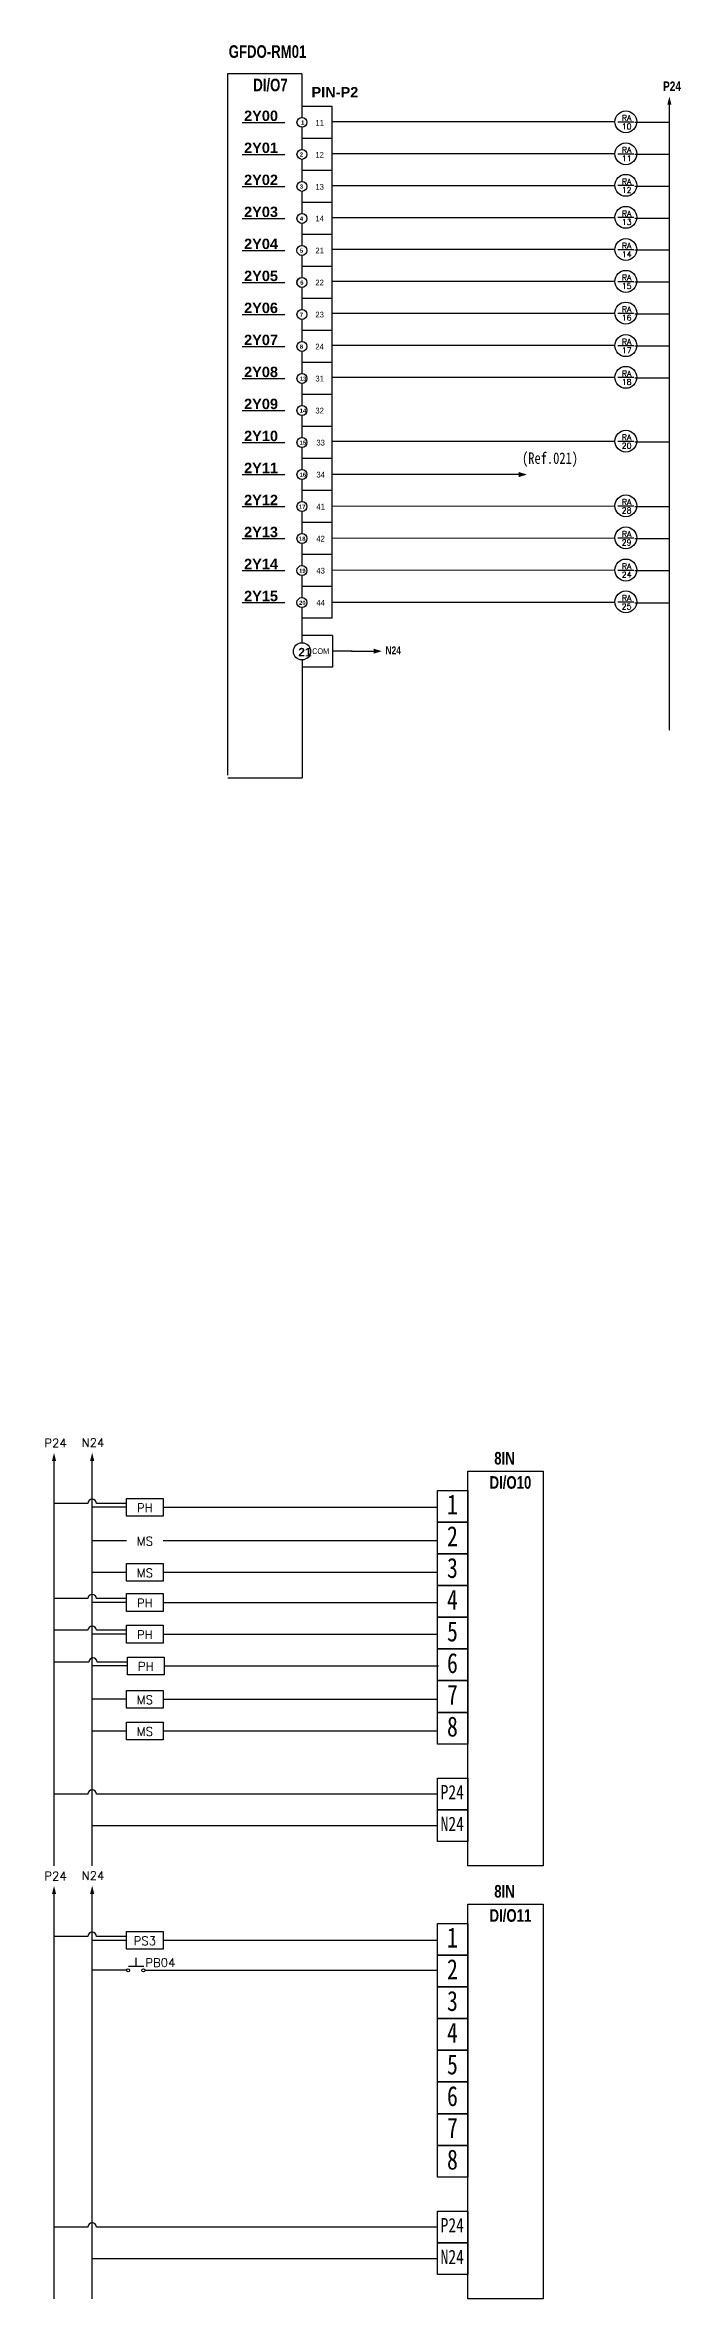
# Model space of a CAD drawing. Header units: millimetres. Extents: x -684 to 5961, y -1281 to 2539.
# Drawn here: x 2919.9 to 3031.2, y -1281.4 to -887.1 of the extents above; entities that cross this region are included whole.
import ezdxf
from ezdxf.enums import TextEntityAlignment as Align

# ---------------------------------------------------------------- set-up
doc = ezdxf.new("R2010")
doc.units = ezdxf.units.MM
doc.header["$LTSCALE"] = 5
doc.header["$MEASUREMENT"] = 0
doc.layers.get('0').update_dxf_attribs({"linetype": 'CONTINUOUS'})
doc.styles.add('DAYUM', font='complex', dxfattribs={"bigfont": 'dayum'})
doc.styles.add('DAYUS', font='romanc.shx', dxfattribs={"height": 25, "bigfont": 'dayus.shx'})
doc.styles.add('ST', font='c2.shx', dxfattribs={"height": 375, "bigfont": 'china.shx'})
doc.styles.get("Standard").update_dxf_attribs({"font": 'arialbd.ttf', "height": 15})
doc.styles.add('標楷體', font='', dxfattribs={"width": 0.8})
doc.styles.get('標楷體').set_extended_font_data('標楷體')

msp = doc.modelspace()

# ---------------------------------------------------------------- linework, layer by layer
for p, q in [((2964.863, -892.151), (2951.863, -892.151)), ((2951.863, -892.151), (2951.863, -991.679)), ((2964.863, -892.151), (2964.863, -899.768)), ((2970.137, -897.895), (2964.863, -897.894)), ((2970.137, -897.895), (2964.863, -897.894)), ((2970.137, -987.384), (2970.137, -897.895)), ((3029.129, -939.881), (3029.129, -897.571)), ((3029.129, -939.881), (3029.129, -897.571)), ((2954.38, -900.641), (2961.857, -900.641)), ((2964.863, -901.515), (2964.863, -905.372)), ((3019.601, -900.545), (2970.137, -900.539)), ((3023.105, -900.596), (3029.129, -900.596)), ((2954.38, -906.241), (2961.857, -906.241)), ((2970.137, -903.495), (2964.863, -903.494)), ((2970.137, -903.495), (2964.863, -903.494)), ((3019.6, -906.145), (2970.136, -906.139)), ((3023.104, -906.196), (3029.128, -906.196)), ((2964.863, -907.119), (2964.863, -910.972)), ((2970.137, -909.095), (2964.863, -909.094)), ((2970.137, -909.095), (2964.863, -909.094)), ((2954.38, -911.841), (2961.857, -911.841)), ((2964.863, -912.719), (2964.863, -916.572)), ((2970.137, -914.646), (2964.863, -914.646)), ((2970.137, -914.646), (2964.863, -914.646)), ((3019.599, -911.745), (2970.137, -911.739)), ((3023.105, -911.796), (3029.129, -911.796)), ((2954.38, -917.441), (2961.857, -917.441)), ((2964.863, -918.319), (2964.863, -922.17)), ((3019.599, -917.345), (2970.136, -917.339)), ((3023.104, -917.396), (3029.128, -917.396)), ((2970.137, -920.246), (2964.863, -920.246)), ((2970.137, -920.246), (2964.863, -920.246)), ((2954.38, -923.041), (2961.857, -923.041)), ((2964.863, -923.917), (2964.863, -927.772)), ((2970.137, -925.846), (2964.863, -925.846)), ((2970.137, -925.846), (2964.863, -925.846)), ((3019.598, -922.897), (2970.134, -922.89)), ((3023.102, -922.948), (3029.126, -922.948)), ((2954.38, -928.641), (2961.857, -928.641)), ((2964.863, -929.519), (2964.863, -933.372)), ((3019.596, -928.497), (2970.134, -928.49)), ((3023.102, -928.548), (3029.126, -928.548)), ((2954.38, -934.241), (2961.857, -934.241)), ((2970.137, -931.446), (2964.863, -931.446)), ((2970.137, -931.446), (2964.863, -931.446)), ((3019.596, -934.097), (2970.134, -934.09)), ((3023.102, -934.148), (3029.126, -934.148)), ((2964.863, -935.119), (2964.863, -938.972)), ((2970.137, -937.046), (2964.863, -937.046)), ((2970.137, -937.046), (2964.863, -937.046)), ((2954.38, -939.841), (2961.857, -939.841)), ((2964.863, -940.719), (2964.863, -944.572)), ((3019.598, -939.697), (2970.134, -939.69)), ((3023.102, -939.748), (3029.126, -939.748)), ((3029.129, -1006.983), (3029.129, -939.881)), ((3029.129, -1006.983), (3029.129, -939.881)), ((2954.38, -945.446), (2961.857, -945.446)), ((2970.137, -942.646), (2964.863, -942.646)), ((2970.137, -942.646), (2964.863, -942.646)), ((3019.595, -945.297), (2970.131, -945.29)), ((3023.099, -945.348), (3029.123, -945.348)), ((2964.863, -946.319), (2964.863, -950.172)), ((2970.137, -948.246), (2964.863, -948.246)), ((2970.137, -948.246), (2964.863, -948.246)), ((2954.38, -951.046), (2961.857, -951.046)), ((2964.863, -951.919), (2964.863, -955.772)), ((2970.137, -953.846), (2964.863, -953.846)), ((2970.137, -953.846), (2964.863, -953.846)), ((2954.38, -956.646), (2961.857, -956.646)), ((2964.863, -957.519), (2964.863, -961.372)), ((3019.594, -956.497), (2970.131, -956.49)), ((3023.099, -956.548), (3029.123, -956.548)), ((2970.137, -959.446), (2964.863, -959.446)), ((2970.137, -959.446), (2964.863, -959.446)), ((2954.38, -962.246), (2961.857, -962.246)), ((2964.863, -963.119), (2964.863, -966.972)), ((2970.137, -965.046), (2964.863, -965.046)), ((3002.784, -962.252), (2970.137, -962.246)), ((2954.38, -967.846), (2961.857, -967.846)), ((2964.863, -968.719), (2964.863, -972.572)), ((3019.601, -967.815), (2970.137, -967.808)), ((3023.105, -967.866), (3029.129, -967.866)), ((2954.38, -973.446), (2961.857, -973.446)), ((2970.137, -970.646), (2964.863, -970.646)), ((3019.601, -973.415), (2970.137, -973.408)), ((3023.105, -973.466), (3029.129, -973.466)), ((2964.863, -974.319), (2964.863, -978.172)), ((2970.137, -976.246), (2964.863, -976.246)), ((2954.38, -979.046), (2961.857, -979.046)), ((2964.863, -979.919), (2964.863, -983.772)), ((3019.599, -979.015), (2970.137, -979.008)), ((3023.105, -979.066), (3029.129, -979.066)), ((2954.38, -984.646), (2961.857, -984.646)), ((2970.137, -981.846), (2964.863, -981.846)), ((2964.863, -985.519), (2964.863, -991.68)), ((3019.601, -984.615), (2970.137, -984.608)), ((3023.105, -984.666), (3029.129, -984.666)), ((2970.137, -987.384), (2964.863, -987.384)), ((2970.185, -990.389), (2964.911, -990.389)), ((2973.638, -993.152), (2970.204, -993.152)), ((2973.543, -993.152), (2977.476, -993.152)), ((2964.911, -994.68), (2964.911, -997.807)), ((2970.185, -995.927), (2964.911, -995.927)), ((2964.911, -1010.208), (2964.911, -1015.309)), ((2951.911, -1015.309), (2964.911, -1015.309)), ((2921.502, -1205.643), (2921.502, -1134.825)), ((2928.167, -1205.643), (2928.167, -1134.825)), ((2927.433, -1142.236), (2921.501, -1142.236)), ((2934.191, -1142.92), (2928.167, -1142.92)), ((2934.191, -1142.236), (2928.9, -1142.236)), ((2940.593, -1142.9), (2988.59, -1142.9)), ((2934.191, -1148.757), (2928.167, -1148.757)), ((2940.593, -1148.738), (2988.59, -1148.738)), ((2934.191, -1154.306), (2928.167, -1154.306)), ((2940.593, -1154.286), (2988.59, -1154.286)), ((2927.433, -1158.883), (2921.501, -1158.883)), ((2934.191, -1158.883), (2928.9, -1158.883)), ((2934.191, -1159.566), (2928.167, -1159.566)), ((2940.593, -1159.547), (2988.59, -1159.547)), ((2927.433, -1164.432), (2921.501, -1164.432)), ((2934.191, -1165.115), (2928.167, -1165.115)), ((2934.191, -1164.432), (2928.9, -1164.432)), ((2940.593, -1165.096), (2988.59, -1165.096)), ((2927.581, -1169.981), (2921.649, -1169.981)), ((2934.339, -1170.664), (2928.315, -1170.664)), ((2934.339, -1169.981), (2929.048, -1169.981)), ((2940.741, -1170.644), (2988.738, -1170.644)), ((2934.191, -1176.502), (2928.167, -1176.502)), ((2940.593, -1176.482), (2988.59, -1176.482)), ((2934.191, -1182.05), (2928.167, -1182.05)), ((2940.593, -1182.031), (2988.59, -1182.031)), ((2927.433, -1193.07), (2921.501, -1193.07)), ((2988.59, -1193.07), (2928.9, -1193.07)), ((2921.502, -1281.394), (2921.502, -1210.577)), ((2928.167, -1281.394), (2928.167, -1210.577)), ((2927.433, -1217.987), (2921.501, -1217.987)), ((2934.191, -1217.987), (2928.9, -1217.987)), ((2934.191, -1218.671), (2928.167, -1218.671)), ((2935.86, -1223.191), (2935.86, -1221.711)), ((2940.593, -1218.651), (2988.59, -1218.651)), ((2934.192, -1223.912), (2928.168, -1223.912)), ((2934.527, -1223.191), (2937.194, -1223.191)), ((2937.392, -1223.893), (2988.591, -1223.886)), ((2927.433, -1268.821), (2921.501, -1268.821)), ((2988.59, -1268.821), (2928.9, -1268.821))]:
    msp.add_line(p, q)
at = {"linetype": 'Continuous'}
for p, q in [((3020.138, -900.546), (3022.911, -900.546)), ((3020.137, -906.146), (3022.91, -906.146)), ((3020.137, -911.659), (3022.909, -911.659)), ((3020.136, -917.259), (3022.909, -917.259)), ((3020.137, -922.894), (3022.909, -922.894)), ((3020.137, -928.459), (3022.909, -928.459)), ((3020.134, -934.01), (3022.907, -934.01)), ((3020.134, -939.697), (3022.907, -939.697)), ((3020.134, -945.245), (3022.907, -945.245)), ((3020.131, -956.41), (3022.904, -956.41)), ((3020.137, -967.728), (3022.909, -967.728)), ((3020.137, -973.328), (3022.909, -973.328)), ((3020.137, -978.963), (3022.909, -978.963)), ((3020.137, -984.528), (3022.909, -984.528))]:
    msp.add_line(p, q, dxfattribs=at)
at = {"color": 0, "linetype": 'Continuous'}
for p, q in [((2951.863, -991.679), (2951.863, -1014.854)), ((2970.185, -990.389), (2970.185, -995.927)), ((2964.911, -997.807), (2964.911, -1010.208)), ((2988.59, -1198.619), (2928.167, -1198.619)), ((2988.59, -1274.37), (2928.167, -1274.37))]:
    msp.add_line(p, q, dxfattribs=at)
for points in [[(2993.864, -1136.614), (3007.052, -1136.614), (3007.052, -1205.643), (2993.864, -1205.643)], [(2988.59, -1139.947), (2993.864, -1139.947), (2993.864, -1145.496), (2988.59, -1145.496)], [(2988.59, -1145.496), (2993.864, -1145.496), (2993.864, -1151.044), (2988.59, -1151.044)], [(2988.59, -1151.044), (2993.864, -1151.044), (2993.864, -1156.593), (2988.59, -1156.593)], [(2988.59, -1156.593), (2993.864, -1156.593), (2993.864, -1162.142), (2988.59, -1162.142)], [(2988.59, -1162.142), (2993.864, -1162.142), (2993.864, -1167.691), (2988.59, -1167.691)], [(2988.59, -1167.691), (2993.864, -1167.691), (2993.864, -1173.24), (2988.59, -1173.24)], [(2988.59, -1173.24), (2993.864, -1173.24), (2993.864, -1178.789), (2988.59, -1178.789)], [(2988.59, -1178.789), (2993.864, -1178.789), (2993.864, -1184.338), (2988.59, -1184.338)], [(2988.59, -1190.296), (2993.864, -1190.296), (2993.864, -1195.844), (2988.59, -1195.844)], [(2988.59, -1195.844), (2993.864, -1195.844), (2993.864, -1201.393), (2988.59, -1201.393)], [(2993.864, -1212.365), (3007.052, -1212.365), (3007.052, -1281.394), (2993.864, -1281.394)], [(2988.59, -1215.698), (2993.864, -1215.698), (2993.864, -1221.247), (2988.59, -1221.247)], [(2988.59, -1221.247), (2993.864, -1221.247), (2993.864, -1226.796), (2988.59, -1226.796)], [(2988.59, -1226.796), (2993.864, -1226.796), (2993.864, -1232.345), (2988.59, -1232.345)], [(2988.59, -1232.345), (2993.864, -1232.345), (2993.864, -1237.893), (2988.59, -1237.893)], [(2988.59, -1237.893), (2993.864, -1237.893), (2993.864, -1243.442), (2988.59, -1243.442)], [(2988.59, -1243.442), (2993.864, -1243.442), (2993.864, -1248.991), (2988.59, -1248.991)], [(2988.59, -1248.991), (2993.864, -1248.991), (2993.864, -1254.54), (2988.59, -1254.54)], [(2988.59, -1254.54), (2993.864, -1254.54), (2993.864, -1260.089), (2988.59, -1260.089)], [(2988.59, -1266.047), (2993.864, -1266.047), (2993.864, -1271.596), (2988.59, -1271.596)], [(2988.59, -1271.596), (2993.864, -1271.596), (2993.864, -1277.145), (2988.59, -1277.145)]]:
    msp.add_lwpolyline(points, close=True, dxfattribs=at)
for points in [[(2934.191, -1141.361), (2940.593, -1141.361), (2940.593, -1144.479), (2934.191, -1144.479)], [(2934.191, -1152.747), (2940.593, -1152.747), (2940.593, -1155.865), (2934.191, -1155.865)], [(2934.191, -1158.007), (2940.593, -1158.007), (2940.593, -1161.126), (2934.191, -1161.126)], [(2934.191, -1163.556), (2940.593, -1163.556), (2940.593, -1166.675), (2934.191, -1166.675)], [(2934.339, -1169.105), (2940.741, -1169.105), (2940.741, -1172.223), (2934.339, -1172.223)], [(2934.191, -1174.942), (2940.593, -1174.942), (2940.593, -1178.061), (2934.191, -1178.061)], [(2934.191, -1180.491), (2940.593, -1180.491), (2940.593, -1183.61), (2934.191, -1183.61)], [(2934.191, -1217.112), (2940.593, -1217.112), (2940.593, -1220.23), (2934.191, -1220.23)]]:
    msp.add_lwpolyline(points, close=True)
at = {"linetype": 'Continuous'}
for centre in [(3021.521, -900.545), (3021.52, -906.145), (3021.519, -911.659), (3021.519, -917.259), (3021.519, -922.894), (3021.519, -928.459), (3021.516, -934.01), (3021.516, -939.696), (3021.516, -945.245), (3021.514, -956.41), (3021.519, -967.728), (3021.519, -973.328), (3021.519, -978.963), (3021.519, -984.528)]:
    msp.add_circle(centre, 1.92, dxfattribs=at)
for centre, radius in [((2964.863, -900.641), 0.874), ((2964.863, -906.246), 0.874), ((2964.863, -911.846), 0.874), ((2964.863, -917.446), 0.874), ((2964.851, -923.044), 0.874), ((2964.851, -928.644), 0.874), ((2964.863, -928.646), 0.874), ((2964.863, -934.246), 0.874), ((2964.863, -939.846), 0.874), ((2964.863, -945.446), 0.874), ((2964.863, -951.046), 0.874), ((2964.863, -956.646), 0.874), ((2964.863, -962.246), 0.874), ((2964.863, -967.846), 0.874), ((2964.863, -973.446), 0.874), ((2964.85, -979.046), 0.874), ((2964.85, -984.646), 0.874), ((2964.863, -993.18), 1.5), ((2934.458, -1223.912), 0.267), ((2937.126, -1223.912), 0.267)]:
    msp.add_circle(centre, radius)
for centre in [(2928.166, -1142.236), (2928.166, -1158.883), (2928.166, -1164.432), (2928.314, -1169.981), (2928.166, -1193.07), (2928.166, -1217.987), (2928.166, -1268.821)]:
    msp.add_arc(centre, 0.733, 0, 180)
for points in [[(3029.493, -897.571), (3028.765, -897.571), (3029.129, -896.115)], [(3029.493, -897.571), (3028.765, -897.571), (3029.129, -896.115)], [(3004.215, -962.252), (3002.784, -961.81), (3002.784, -962.7), (3002.784, -962.252)], [(2978.839, -993.152), (2977.409, -993.594), (2977.409, -992.704), (2977.409, -993.152)], [(2921.138, -1134.825), (2921.866, -1134.825), (2921.502, -1133.369)], [(2921.138, -1134.825), (2921.866, -1134.825), (2921.502, -1133.369)], [(2927.803, -1134.825), (2928.531, -1134.825), (2928.167, -1133.369)], [(2927.803, -1134.825), (2928.531, -1134.825), (2928.167, -1133.369)], [(2921.138, -1210.577), (2921.866, -1210.577), (2921.502, -1209.121)], [(2921.138, -1210.577), (2921.866, -1210.577), (2921.502, -1209.121)], [(2927.803, -1210.577), (2928.531, -1210.577), (2928.167, -1209.121)], [(2927.803, -1210.577), (2928.531, -1210.577), (2928.167, -1209.121)]]:
    msp.add_solid(points)

# ---------------------------------------------------------------- texts
at = {"color": 2, "width": 0.75}
for s, p in [('GFDO-RM01', (2952.055, -889.359)), ('DI/O7', (2956.349, -895.205)), ('8IN', (2998.501, -1135.429)), ('DI/O10', (2997.679, -1139.668)), ('8IN', (2998.501, -1211.18)), ('DI/O11', (2997.679, -1215.419))]:
    msp.add_text(s, height=2.2, dxfattribs=at).set_placement(p)
for s, height, p in [('PIN-P2', 1.82, (2966.528, -896.274)), ('2Y00', 1.82, (2954.736, -900.409)), ('1', 0.728, (2964.716, -901.045)), ('2Y01', 1.82, (2954.736, -906.009)), ('2', 0.728, (2964.499, -906.645)), ('2Y02', 1.82, (2954.736, -911.609)), ('3', 0.728, (2964.499, -912.245)), ('2Y03', 1.82, (2954.736, -917.209)), ('4', 0.728, (2964.499, -917.845)), ('2Y04', 1.82, (2954.736, -922.809)), ('5', 0.728, (2964.499, -923.445)), ('2Y05', 1.82, (2954.736, -928.409)), ('6', 0.728, (2964.57, -929.045)), ('2Y06', 1.82, (2954.736, -934.009)), ('7', 0.728, (2964.499, -934.645)), ('2Y07', 1.82, (2954.736, -939.609)), ('8', 0.728, (2964.499, -940.245)), ('2Y08', 1.82, (2954.736, -945.213)), ('13', 0.728, (2964.499, -945.845)), ('2Y09', 1.82, (2954.736, -950.813)), ('14', 0.728, (2964.479, -951.445)), ('2Y10', 1.82, (2954.736, -956.413)), ('15', 0.728, (2964.461, -957.045)), ('2Y11', 1.82, (2954.736, -962.013)), ('16', 0.728, (2964.461, -962.645)), ('2Y12', 1.82, (2954.736, -967.613)), ('17', 0.728, (2964.347, -968.245)), ('2Y13', 1.82, (2954.736, -973.213)), ('18', 0.728, (2964.347, -973.845)), ('2Y14', 1.82, (2954.736, -978.813)), ('19', 0.728, (2964.366, -979.445)), ('2Y15', 1.82, (2954.736, -984.413)), ('20', 0.728, (2964.366, -985.045)), ('21', 1.5, (2964.218, -994.076))]:
    msp.add_text(s, height=height).set_placement(p)
at = {"width": 0.75}
for s, height, p in [('P24', 1.68, (3028.029, -895.167)), ('N24', 1.4, (2979.483, -993.714))]:
    msp.add_text(s, height=height, dxfattribs=at).set_placement(p)
for s, height, style, p in [('11', 1, 'ST', (2967.214, -901.222)), ('12', 1, 'ST', (2967.214, -906.822)), ('13', 1, 'ST', (2967.214, -912.422)), ('14', 1, 'ST', (2967.214, -917.973)), ('21', 1, 'ST', (2967.214, -923.573)), ('22', 1, 'ST', (2967.214, -929.173)), ('23', 1, 'ST', (2967.214, -934.773)), ('24', 1, 'ST', (2967.214, -940.373)), ('31', 1, 'ST', (2967.214, -945.973)), ('32', 1, 'ST', (2967.214, -951.573)), ('33', 1, 'ST', (2967.387, -957.173)), ('34', 1, 'ST', (2967.387, -962.773)), ('41', 1, 'ST', (2967.387, -968.373)), ('42', 1, 'ST', (2967.387, -973.973)), ('43', 1, 'ST', (2967.387, -979.573)), ('44', 1, 'ST', (2967.387, -985.173)), ('P24', 1.5, 'DAYUS', (2919.805, -1132.421)), ('N24', 1.5, 'DAYUS', (2926.318, -1132.352)), ('P24', 1.5, 'DAYUS', (2919.805, -1208.172)), ('N24', 1.5, 'DAYUS', (2926.318, -1208.103))]:
    msp.add_text(s, height=height, dxfattribs=dict(style=style)).set_placement(p)
for s, height, style, p in [('RA', 1, 'DAYUM', (3021.659, -899.885)), ('10', 1, 'DAYUM', (3021.659, -901.359)), ('RA', 1, 'DAYUM', (3021.659, -905.485)), ('11', 1, 'DAYUM', (3021.659, -906.959)), ('RA', 1, 'DAYUM', (3021.658, -910.998)), ('12', 1, 'DAYUM', (3021.658, -912.472)), ('RA', 1, 'DAYUM', (3021.657, -916.598)), ('13', 1, 'DAYUM', (3021.657, -918.072)), ('RA', 1, 'DAYUM', (3021.658, -922.233)), ('14', 1, 'DAYUM', (3021.658, -923.707)), ('RA', 1, 'DAYUM', (3021.658, -927.798)), ('15', 1, 'DAYUM', (3021.658, -929.272)), ('RA', 1, 'DAYUM', (3021.655, -933.349)), ('16', 1, 'DAYUM', (3021.655, -934.823)), ('RA', 1, 'DAYUM', (3021.655, -939.036)), ('17', 1, 'DAYUM', (3021.655, -940.51)), ('RA', 1, 'DAYUM', (3021.655, -944.585)), ('18', 1, 'DAYUM', (3021.655, -946.058)), ('RA', 1, 'DAYUM', (3021.652, -955.749)), ('20', 1, 'DAYUM', (3021.652, -957.223)), ('RA', 1, 'DAYUM', (3021.658, -967.067)), ('28', 1, 'DAYUM', (3021.658, -968.541)), ('RA', 1, 'DAYUM', (3021.658, -972.667)), ('29', 1, 'DAYUM', (3021.658, -974.141)), ('RA', 1, 'DAYUM', (3021.658, -978.303)), ('24', 1, 'DAYUM', (3021.658, -979.776)), ('RA', 1, 'DAYUM', (3021.658, -983.867)), ('25', 1, 'DAYUM', (3021.658, -985.341)), ('PH', 1.5, 'DAYUS', (2937.39, -1143.004)), ('MS', 1.5, 'DAYUS', (2937.39, -1148.842)), ('MS', 1.5, 'DAYUS', (2937.39, -1154.391)), ('PH', 1.5, 'DAYUS', (2937.39, -1159.651)), ('PH', 1.5, 'DAYUS', (2937.39, -1165.2)), ('PH', 1.5, 'DAYUS', (2937.538, -1170.749)), ('MS', 1.5, 'DAYUS', (2937.39, -1176.586)), ('MS', 1.5, 'DAYUS', (2937.39, -1182.135)), ('PS3', 1.5, 'DAYUS', (2937.39, -1218.756)), ('PB04', 1.5, 'DAYUS', (2940.1, -1222.568))]:
    msp.add_text(s, height=height, dxfattribs=dict(style=style)).set_placement(p, align=Align.MIDDLE)
at = {"style": '標楷體', "width": 0.8}
msp.add_text('(Ref.021)', height=2, dxfattribs=at).set_placement((3008.255, -959.539), align=Align.MIDDLE)
at = {"width": 0.8}
for s, height, style, p in [('COM', 1, 'ST', (2966.645, -993.656)), ('1', 3.5, '標楷體', (2990.235, -1144.171)), ('2', 3.5, '標楷體', (2990.235, -1149.72)), ('3', 3.5, '標楷體', (2990.235, -1155.268)), ('4', 3.5, '標楷體', (2990.235, -1160.817)), ('5', 3.5, '標楷體', (2990.235, -1166.366)), ('6', 3.5, '標楷體', (2990.235, -1171.915)), ('7', 3.5, '標楷體', (2990.235, -1177.464)), ('8', 3.5, '標楷體', (2990.235, -1183.013)), ('P24', 2.5, '標楷體', (2989.114, -1193.991)), ('N24', 2.5, '標楷體', (2989.114, -1199.539)), ('1', 3.5, '標楷體', (2990.235, -1219.922)), ('2', 3.5, '標楷體', (2990.235, -1225.471)), ('3', 3.5, '標楷體', (2990.235, -1231.02)), ('4', 3.5, '標楷體', (2990.235, -1236.569)), ('5', 3.5, '標楷體', (2990.235, -1242.117)), ('6', 3.5, '標楷體', (2990.235, -1247.666)), ('7', 3.5, '標楷體', (2990.235, -1253.215)), ('8', 3.5, '標楷體', (2990.235, -1258.764)), ('P24', 2.5, '標楷體', (2989.114, -1269.742)), ('N24', 2.5, '標楷體', (2989.114, -1275.291))]:
    msp.add_text(s, height=height, dxfattribs=dict(at, style=style)).set_placement(p)

doc.saveas('drawing.dxf')
